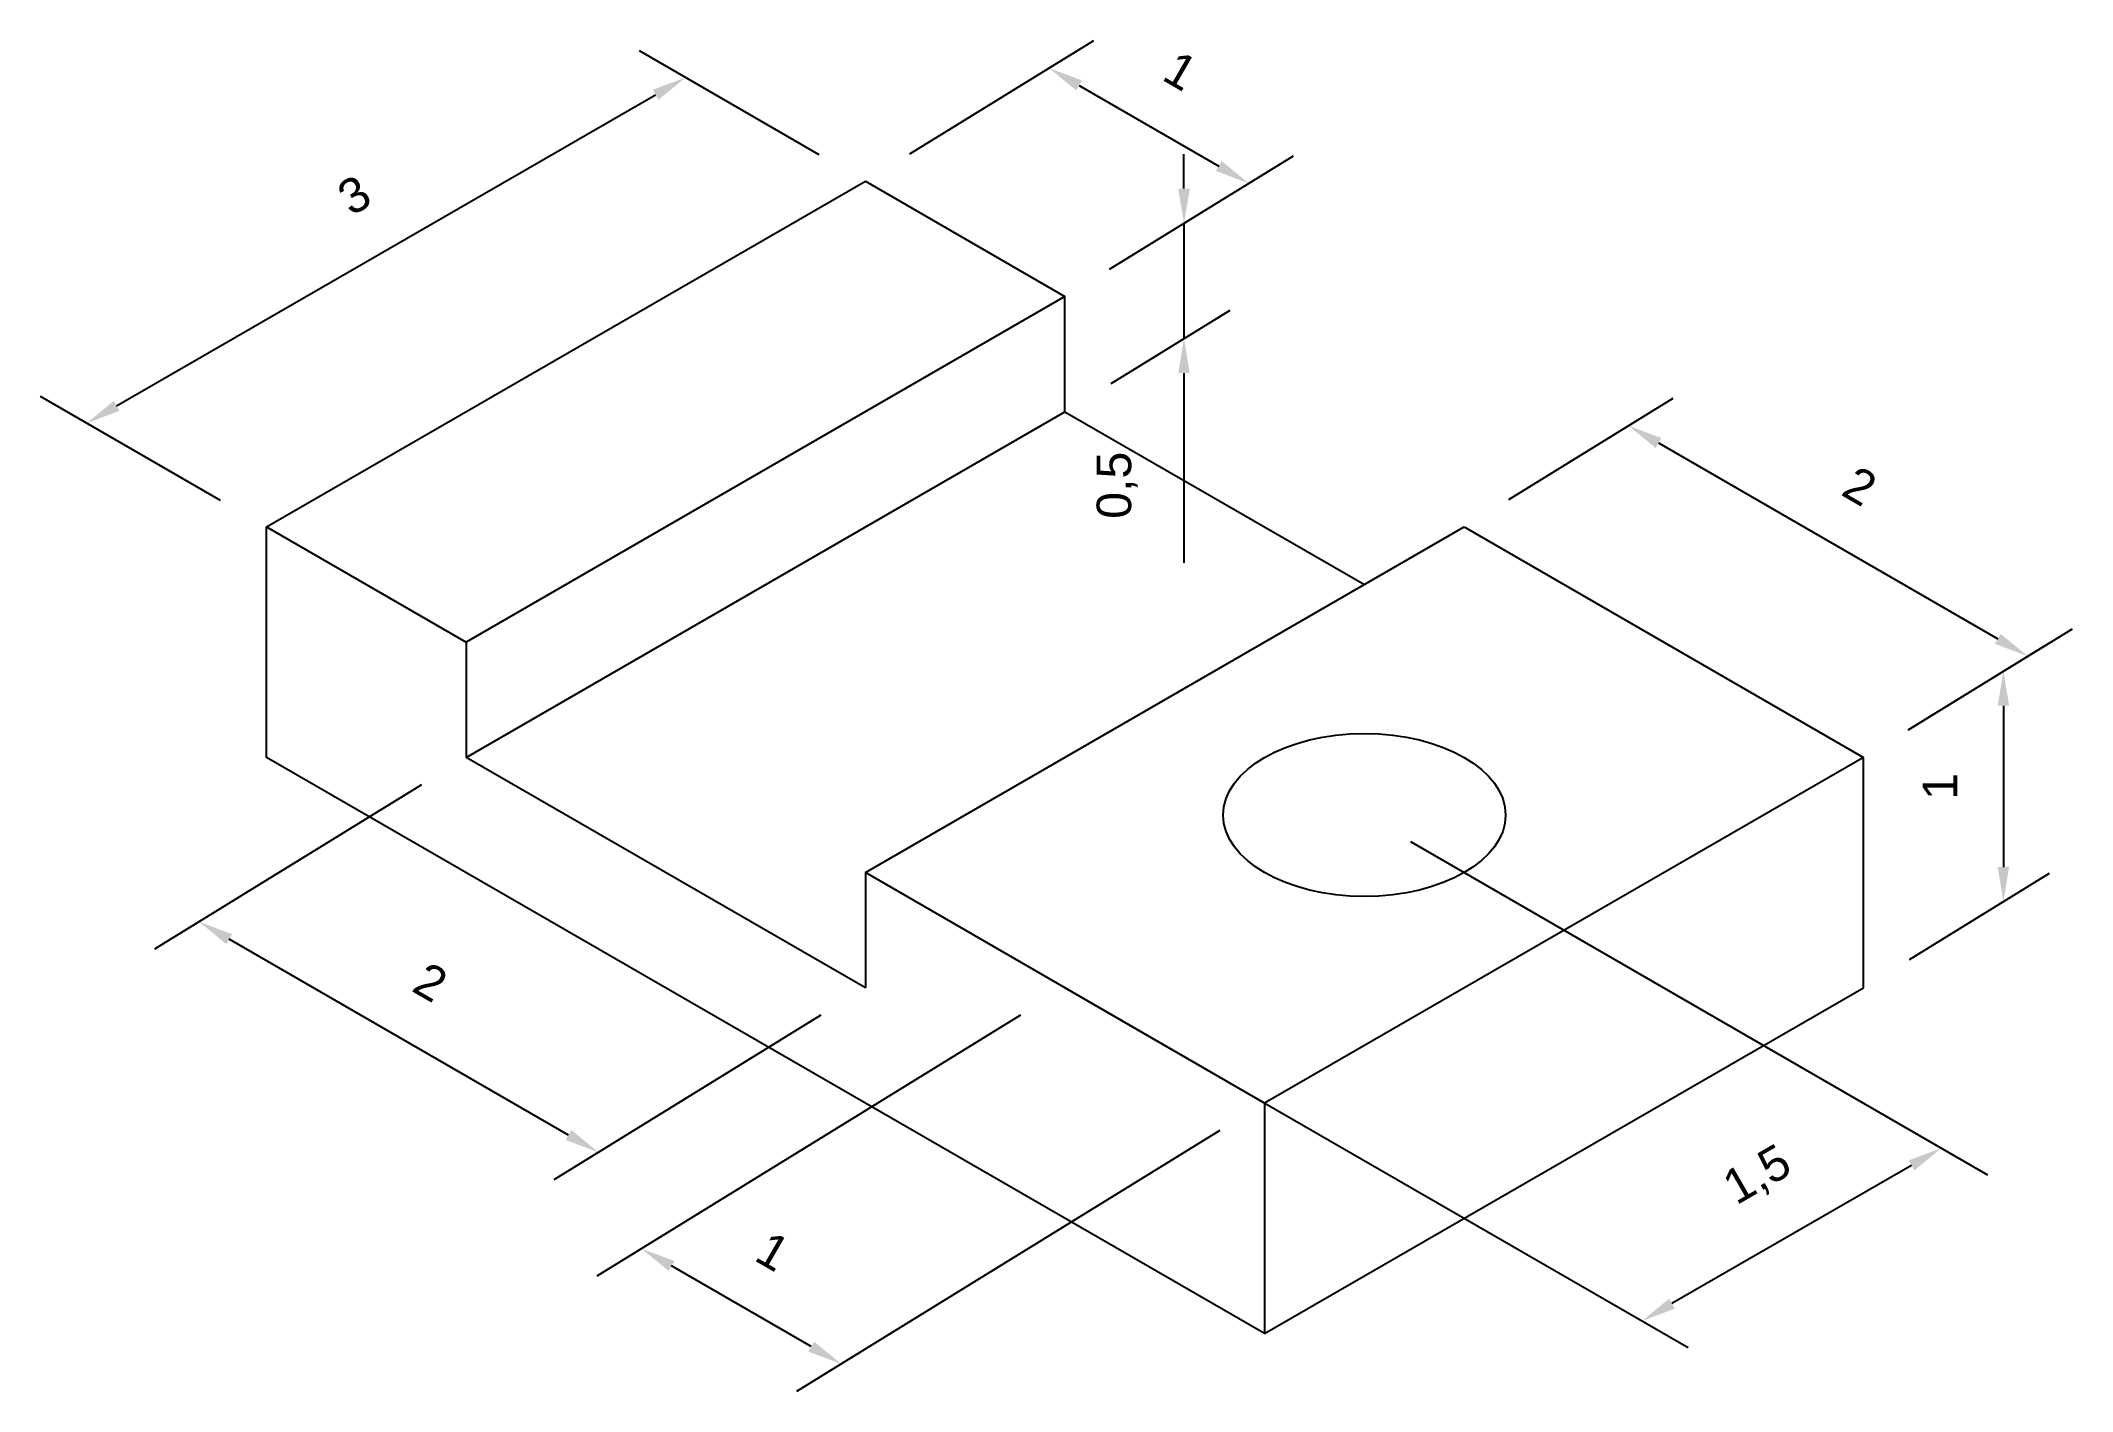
# Model space of a CAD drawing. Header units: millimetres. Extents: x -5.31 to 3.5, y -0.25 to 5.61.
import ezdxf

# ---------------------------------------------------------------- set-up
doc = ezdxf.new("R2010")
doc.units = ezdxf.units.MM
doc.styles.get("Standard").update_dxf_attribs({"font": 'arial.ttf'})
doc.dimstyles.new('ISO-25', dxfattribs={"dimtxt": 0.15, "dimasz": 0.15, "dimexe": 0.2, "dimexo": 0.2, "dimgap": 0.2, "dimtad": 1, "dimtxsty": 'Standard', "dimcen": 2.5, "dimadec": 0, "dimazin": 0, "dimtfac": 1, "dimtmove": 0, "dimatfit": 3, "dimfxl": 1, "dimarcsym": 0})

# ---------------------------------------------------------------- blocks, each defined once
blk = doc.blocks.new('*D3')
at = {"color": 0, "lineweight": -2, "transparency": 16777216}
for p, q in [((0.633, 2.1345), (3.1367, 0.689)), ((-0.666, 1.3845), (1.8376, -0.061)), ((2.8068, 0.7295), (1.7675, 0.1295))]:
    blk.add_line(p, q, dxfattribs=at)
at = {"color": 0, "transparency": 16777216}
for points in [[(2.7943, 0.7512), (2.8193, 0.7079), (2.9367, 0.8045)], [(1.755, 0.1512), (1.78, 0.1079), (1.6376, 0.0545)]]:
    blk.add_solid(points, dxfattribs=at)
at = {"layer": 'Defpoints', "color": 0, "transparency": 16777216}
for p in [(0.433, 2.25), (-0.866, 1.5), (1.6376, 0.0545)]:
    blk.add_point(p, dxfattribs=at)
at = {"color": 0, "transparency": 16777216, "insert": (2.1421, 0.6808), "char_height": 0.15, "attachment_point": 5, "rotation": 30}
blk.add_mtext('1,5', dxfattribs=at)
blk = doc.blocks.new('*D4')
at = {"color": 0, "lineweight": -2, "transparency": 16777216}
for p, q in [((-1.0595, 1.3808), (-2.8966, 0.2489)), ((-0.1935, 0.8808), (-2.0306, -0.2511)), ((-1.967, -0.0569), (-2.5732, 0.2931))]:
    blk.add_line(p, q, dxfattribs=at)
at = {"color": 0, "transparency": 16777216}
for points in [[(-2.5607, 0.3147), (-2.5857, 0.2714), (-2.7031, 0.3681)], [(-1.9545, -0.0353), (-1.9795, -0.0786), (-1.8371, -0.1319)]]:
    blk.add_solid(points, dxfattribs=at)
at = {"layer": 'Defpoints', "color": 0, "transparency": 16777216}
for p in [(-0.866, 1.5), (0, 1), (-2.7031, 0.3681)]:
    blk.add_point(p, dxfattribs=at)
at = {"color": 0, "transparency": 16777216, "insert": (-2.1325, 0.3565), "char_height": 0.15, "attachment_point": 5, "rotation": 330}
blk.add_mtext('1', dxfattribs=at)
blk = doc.blocks.new('*D5')
at = {"color": 0, "lineweight": -2, "transparency": 16777216}
for p, q in [((-3.6576, 2.3808), (-4.8158, 1.6672)), ((-3.0201, 0.8614), (-4.4924, 1.7114)), ((-1.9256, 1.3808), (-3.0837, 0.6672))]:
    blk.add_line(p, q, dxfattribs=at)
at = {"color": 0, "transparency": 16777216}
for points in [[(-4.4799, 1.7331), (-4.5049, 1.6898), (-4.6223, 1.7864)], [(-3.0076, 0.8831), (-3.0326, 0.8398), (-2.8902, 0.7864)]]:
    blk.add_solid(points, dxfattribs=at)
at = {"layer": 'Defpoints', "color": 0, "transparency": 16777216}
for p in [(-3.4641, 2.5), (-4.6223, 1.7864), (-1.7321, 1.5)]:
    blk.add_point(p, dxfattribs=at)
at = {"color": 0, "transparency": 16777216, "insert": (-3.6186, 1.5248), "char_height": 0.15, "attachment_point": 5, "rotation": 330}
blk.add_mtext('2', dxfattribs=at)
blk = doc.blocks.new('*D6')
at = {"color": 0, "lineweight": -2, "transparency": 16777216}
for p, q in [((-1.9321, 5.1155), (-2.7123, 5.5659)), ((-4.9805, 4.0255), (-2.6422, 5.3755)), ((-4.5301, 3.6155), (-5.3104, 4.0659))]:
    blk.add_line(p, q, dxfattribs=at)
at = {"color": 0, "transparency": 16777216}
for points in [[(-2.6547, 5.3971), (-2.6297, 5.3538), (-2.5123, 5.4505)], [(-4.993, 4.0471), (-4.968, 4.0038), (-5.1104, 3.9505)]]:
    blk.add_solid(points, dxfattribs=at)
at = {"layer": 'Defpoints', "color": 0, "transparency": 16777216}
for p in [(-2.5123, 5.4505), (-1.7321, 5), (-4.3301, 3.5)]:
    blk.add_point(p, dxfattribs=at)
at = {"color": 0, "transparency": 16777216, "insert": (-3.9496, 4.94), "char_height": 0.15, "attachment_point": 5, "rotation": 30}
blk.add_mtext('3', dxfattribs=at)
blk = doc.blocks.new('*D8')
at = {"color": 0, "lineweight": -2, "transparency": 16777216}
for p, q in [((-1.5386, 5.1192), (-0.7413, 5.6105)), ((-0.8049, 5.4162), (-0.1987, 5.0662)), ((-0.6725, 4.6192), (0.1248, 5.1105))]:
    blk.add_line(p, q, dxfattribs=at)
at = {"color": 0, "transparency": 16777216}
for points in [[(-0.7924, 5.4379), (-0.8174, 5.3946), (-0.9348, 5.4912)], [(-0.1862, 5.0879), (-0.2112, 5.0446), (-0.0688, 4.9912)]]:
    blk.add_solid(points, dxfattribs=at)
at = {"layer": 'Defpoints', "color": 0, "transparency": 16777216}
for p in [(-1.7321, 5), (-0.0688, 4.9912), (-0.866, 4.5)]:
    blk.add_point(p, dxfattribs=at)
at = {"color": 0, "transparency": 16777216, "insert": (-0.3641, 5.4797), "char_height": 0.15, "attachment_point": 5, "rotation": 330}
blk.add_mtext('1', dxfattribs=at)
blk = doc.blocks.new('*D9')
at = {"color": 0, "lineweight": -2, "transparency": 16777216}
for p, q in [((-0.3497, 4.9681), (-0.3497, 5.1181)), ((-0.666, 4.6232), (-0.1497, 4.9414)), ((-0.3497, 4.8181), (-0.3497, 4.3181)), ((-0.666, 4.1232), (-0.1497, 4.4414)), ((-0.3497, 4.1681), (-0.3497, 3.3439))]:
    blk.add_line(p, q, dxfattribs=at)
at = {"color": 0, "transparency": 16777216}
for points in [[(-0.3747, 4.9681), (-0.3247, 4.9681), (-0.3497, 4.8181)], [(-0.3747, 4.1681), (-0.3247, 4.1681), (-0.3497, 4.3181)]]:
    blk.add_solid(points, dxfattribs=at)
at = {"layer": 'Defpoints', "color": 0, "transparency": 16777216}
for p in [(-0.866, 4.5), (-0.3497, 4.3181), (-0.866, 4)]:
    blk.add_point(p, dxfattribs=at)
at = {"color": 0, "transparency": 16777216, "insert": (-0.6398, 3.681), "char_height": 0.15, "attachment_point": 5, "rotation": 90}
blk.add_mtext('0,5', dxfattribs=at)
blk = doc.blocks.new('*D10')
at = {"color": 0, "lineweight": -2, "transparency": 16777216}
for p, q in [((1.0595, 3.6192), (1.7726, 4.0586)), ((1.709, 3.8644), (3.1813, 3.0144)), ((2.7916, 2.6192), (3.5047, 3.0586))]:
    blk.add_line(p, q, dxfattribs=at)
at = {"color": 0, "transparency": 16777216}
for points in [[(1.7215, 3.886), (1.6965, 3.8427), (1.5791, 3.9394)], [(3.1938, 3.036), (3.1688, 2.9927), (3.3112, 2.9394)]]:
    blk.add_solid(points, dxfattribs=at)
at = {"layer": 'Defpoints', "color": 0, "transparency": 16777216}
for p in [(0.866, 3.5), (3.3112, 2.9394), (2.5981, 2.5)]:
    blk.add_point(p, dxfattribs=at)
at = {"color": 0, "transparency": 16777216, "insert": (2.5828, 3.6778), "char_height": 0.15, "attachment_point": 5, "rotation": 330}
blk.add_mtext('2', dxfattribs=at)
blk = doc.blocks.new('*D11')
at = {"color": 0, "lineweight": -2, "transparency": 16777216}
for p, q in [((2.7981, 2.6232), (3.4055, 2.9975)), ((3.2055, 2.7242), (3.2055, 2.0242)), ((2.7981, 1.6232), (3.4055, 1.9975))]:
    blk.add_line(p, q, dxfattribs=at)
at = {"color": 0, "transparency": 16777216}
for points in [[(3.1805, 2.7242), (3.2305, 2.7242), (3.2055, 2.8742)], [(3.1805, 2.0242), (3.2305, 2.0242), (3.2055, 1.8742)]]:
    blk.add_solid(points, dxfattribs=at)
at = {"layer": 'Defpoints', "color": 0, "transparency": 16777216}
for p in [(2.5981, 2.5), (3.2055, 1.8742), (2.5981, 1.5)]:
    blk.add_point(p, dxfattribs=at)
at = {"color": 0, "transparency": 16777216, "insert": (2.9302, 2.3742), "char_height": 0.15, "attachment_point": 5, "rotation": 90}
blk.add_mtext('1', dxfattribs=at)

msp = doc.modelspace()

# ---------------------------------------------------------------- linework, layer by layer
for p, q in [((-4.3301, 3.5), (-1.7321, 5)), ((-1.7321, 5), (-0.866, 4.5)), ((-0.866, 4.5), (-3.4641, 3)), ((-0.866, 4), (-0.866, 4.5)), ((-3.4641, 2.5), (-0.866, 4)), ((-0.866, 4), (0.433, 3.25)), ((-4.3301, 2.5), (-4.3301, 3.5)), ((-4.3301, 3.5), (-3.4641, 3)), ((-1.7321, 2), (0.866, 3.5)), ((0.866, 3.5), (2.5981, 2.5)), ((-3.4641, 3), (-3.4641, 2.5)), ((0, 0), (-4.3301, 2.5)), ((-1.7321, 1.5), (-3.4641, 2.5)), ((2.5981, 2.5), (0, 1)), ((2.5981, 1.5), (2.5981, 2.5)), ((0, 1), (-1.7321, 2)), ((-1.7321, 2), (-1.7321, 1.5)), ((0, 1), (-0.866, 1.5)), ((0, 0), (2.5981, 1.5)), ((0, 1), (0, 0))]:
    msp.add_line(p, q)
msp.add_ellipse((0.433, 2.25), major_axis=(-0.6124, 0), ratio=0.57735)

# ---------------------------------------------------------------- dimensions: what is measured, and where the dimension line sits
for p1, p2, distance, picture, middle in [((-4.3301, 3.5), (-1.7321, 5), 0.7802, '*D6', (-3.9496, 4.94)), ((-1.7321, 5), (-0.866, 4.5), 0.8241, '*D8', (-0.3641, 5.4797)), ((-0.866, 4.5), (-0.866, 4), 0.5163, '*D9', (-0.6398, 3.681)), ((0.866, 3.5), (2.5981, 2.5), 0.737, '*D10', (2.5828, 3.6778)), ((2.5981, 2.5), (2.5981, 1.5), 0.6074, '*D11', (2.9302, 2.3742)), ((-1.7321, 1.5), (-3.4641, 2.5), 1.1971, '*D5', (-3.6186, 1.5248)), ((0.433, 2.25), (-0.866, 1.5), 2.5037, '*D3', (2.1421, 0.6808)), ((0, 1), (-0.866, 1.5), 1.8988, '*D4', (-2.1325, 0.3565))]:
    dim = msp.add_aligned_dim(p1=p1, p2=p2, distance=distance, dimstyle='ISO-25')
    dim.commit()
    dim.dimension.update_dxf_attribs({"geometry": picture, "text_midpoint": middle})

doc.saveas('drawing.dxf')
